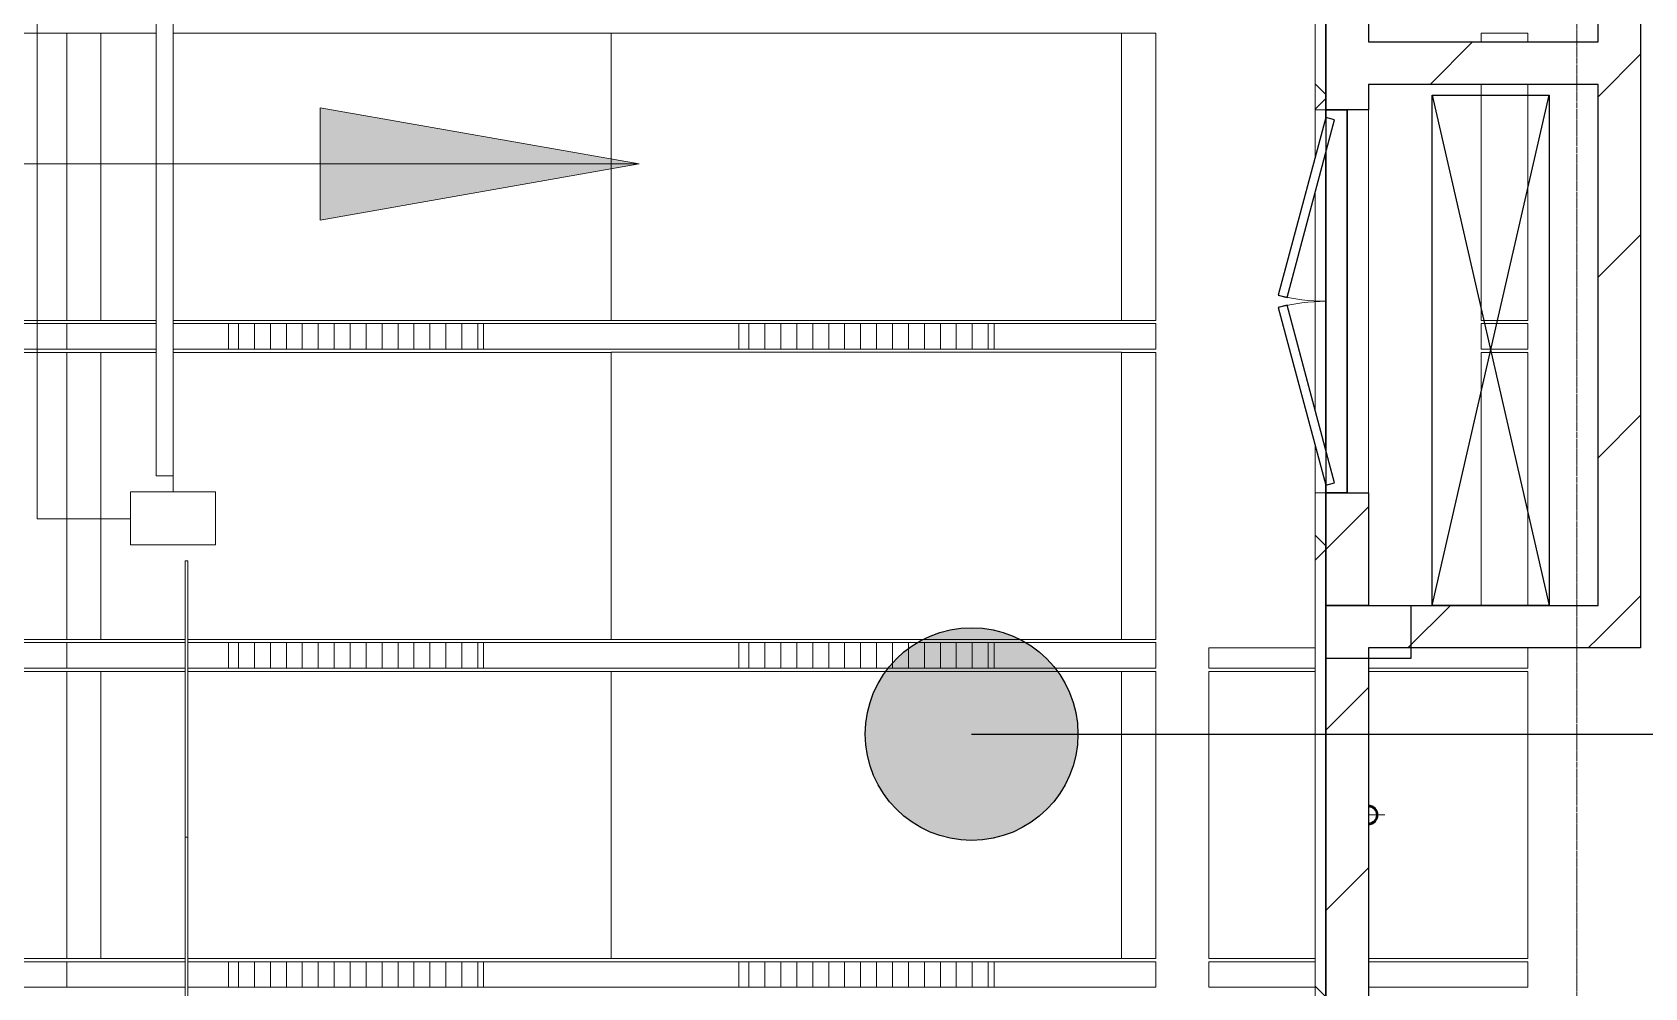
# Model space of a CAD drawing. Header units: millimetres. Extents: x 984 to 425800, y -34355 to 59419.
# Drawn here: x 385219 to 392800, y 29752 to 34244 of the extents above; entities that cross this region are included whole.
import ezdxf

# ---------------------------------------------------------------- set-up
doc = ezdxf.new("R2010")
doc.units = ezdxf.units.MM
doc.linetypes.add('DPA_Grid _ Level 100', pattern=[10, 5.5, -1.6, 1.3, -1.6])
for name, color, linetype, lineweight in [('_ _ A-DETL-OPENING', 1, 'Continuous', 25), ('A-COLS', 5, 'Continuous', 25), ('A-COLS-E', 1, 'Continuous', 9), ('A-COLS-HDLN', 2, 'Continuous', 9), ('A-DETL-GENF', 2, 'Continuous', 35), ('A-DOOR', 3, 'Continuous', 25), ('A-DOOR-E', 2, 'Continuous', 25), ('A-DOOR-HDLN', 2, 'Continuous', 9), ('A-DOOR-OPNG', 2, 'Continuous', 9), ('A-FLOR-E', 2, 'Continuous', 9), ('A-GLAZ-CURT', 2, 'Continuous', 9), ('A-ROOM-IDEN', 3, 'Continuous', 25), ('A-WALL', 5, 'Continuous', 9), ('A-WALL-FNSH', 2, 'Continuous', 9), ('A-WALL-PATT', 1, 'Continuous', 9), ('E-LITE-EQPM', 2, 'Continuous', 9), ('G-ANNO-TEXT', 3, 'Continuous', 9), ('S-GRID', 251, 'Continuous', 9), ('WALL-E', 2, 'Continuous', 9)]:
    doc.layers.add(name, color=color, linetype=linetype, lineweight=lineweight)
pattern_1 = [(45, (1017098.17, 0), (-424.26407, 424.26407), [])]

# ---------------------------------------------------------------- blocks, each defined once
blk = doc.blocks.new('DPA_AC-DB-SW - A22_1800x1350 mm-11431926-4110-01 GROUND LEVEL - REFLECTED CEILING PLAN')
at = {"layer": 'A-DOOR-E'}
for p, q in [((-29.5, 323.9), (-865, 100)), ((-18.4, 282.4), (-29.5, 323.9)), ((29.5, 323.9), (18.4, 282.4)), ((865, 100), (29.5, 323.9)), ((-853.9, 58.5), (-18.4, 282.4)), ((18.4, 282.4), (853.9, 58.5)), ((-900, 100), (-865, 100)), ((900, 100), (-900, 100)), ((-900, 0), (-900, 100)), ((-900, 0), (-900, 100)), ((-865, 100), (-853.9, 58.5)), ((698.9, 100), (-698.9, 100)), ((-698.9, 100), (698.9, 100)), ((698.9, 100), (-698.9, 100)), ((853.9, 58.5), (865, 100)), ((865, 100), (900, 100)), ((900, 0), (900, 100)), ((900, 100), (900, 0)), ((-900, 0), (900, 0)), ((900, 0), (-900, 0)), ((-850, 0), (850, 0)), ((-850, 0), (850, 0))]:
    blk.add_line(p, q, dxfattribs=at)
at = {"layer": 'A-DOOR-OPNG'}
for centre, start, end in [((-865, 100), 0, 15.00391), ((865, 100), 164.99621, 180)]:
    blk.add_arc(centre, 865, start, end, dxfattribs=at)
blk = doc.blocks.new('System Panel - Entrance Glazed 12mm-14709533-4110-01 GROUND LEVEL - REFLECTED CEILING PLAN')
at = {"layer": 'A-GLAZ-CURT'}
for p, q in [((-650, -6), (-650, 6)), ((-650, 6), (650, 6)), ((650, 6), (650, -6)), ((650, -6), (-650, -6))]:
    blk.add_line(p, q, dxfattribs=at)
blk = doc.blocks.new('System Panel - Entrance Glazed 12mm-14709534-4110-01 GROUND LEVEL - REFLECTED CEILING PLAN')
at = {"layer": 'A-GLAZ-CURT'}
for p, q in [((-850, -6), (-850, 6)), ((-850, 6), (450, 6)), ((850, 6), (850, -6)), ((450, -6), (-850, -6))]:
    blk.add_line(p, q, dxfattribs=at)
blk = doc.blocks.new('DPA_Rectangular Tuscan Column - Rectangular Tuscan Column-V72-4110-01 GROUND LEVEL - REFLECTED CEILING PLAN')
at = {"layer": 'A-COLS-HDLN'}
for p, q in [((-125, -150), (-125, 250)), ((-125, 250), (125, 250)), ((125, 250), (125, -150)), ((125, -150), (-125, -150))]:
    blk.add_line(p, q, dxfattribs=at)
blk = doc.blocks.new('DPA_Rectangular - 250 x 400 mm-11978455-4110-01 GROUND LEVEL - REFLECTED CEILING PLAN')
at = {"layer": 'A-COLS-E'}
for p, q in [((-200, -125), (-200, 125)), ((-200, 125), (200, 125)), ((200, 125), (200, -125)), ((200, -125), (-200, -125))]:
    blk.add_line(p, q, dxfattribs=at)
blk = doc.blocks.new('DPA_CP_Metal Ceiling Panel - Vertical Panel Entrance-V162-4110-01 GROUND LEVEL - REFLECTED CEILING PLAN')
at = {"layer": 'A-GLAZ-CURT'}
for p, q in [((-629757.4, 19374.1), (-629757.4, 19254.1)), ((-629757.4, 19374.1), (-628557.4, 19374.1)), ((-629757.4, 19374.1), (-628557.4, 19374.1)), ((-629757.4, 19254.1), (-629757.4, 19374.1)), ((-629757.4, 19374.1), (-629757.4, 19254.1)), ((-628557.4, 19374.1), (-629757.4, 19374.1)), ((-628557.4, 19374.1), (-628557.4, 19254.1)), ((-628557.4, 19374.1), (-628557.4, 19254.1)), ((-628557.4, 19254.1), (-628557.4, 19374.1)), ((-629757.4, 19254.1), (-628557.4, 19254.1)), ((-628557.4, 19254.1), (-629757.4, 19254.1)), ((-629757.4, 19254.1), (-628557.4, 19254.1))]:
    blk.add_line(p, q, dxfattribs=at)
blk = doc.blocks.new('DPA_CP_Metal Ceiling Luminaire - Linear Luminaire Entrance-V163-4110-01 GROUND LEVEL - REFLECTED CEILING PLAN')
at = {"layer": 'A-GLAZ-CURT'}
h = blk.add_hatch(dxfattribs=at)
h.set_pattern_fill('FP_20', color=256, style=0, pattern_type=2)
h.set_pattern_definition([(270, (-627736.53, 17847.804), (-75, -5e-15), [])])
h.paths.add_polyline_path([(-627357.4, 19254.1), (-627357.4, 19374.1), (-628557.4, 19374.1), (-628557.4, 19254.1)])
for p, q in [((-628557.4, 19374.1), (-627357.4, 19374.1)), ((-628557.4, 19254.1), (-628557.4, 19374.1)), ((-628557.4, 19374.1), (-628557.4, 19254.1)), ((-627357.4, 19374.1), (-628557.4, 19374.1)), ((-627357.4, 19374.1), (-627357.4, 19254.1)), ((-627357.4, 19254.1), (-627357.4, 19374.1)), ((-627357.4, 19254.1), (-628557.4, 19254.1)), ((-628557.4, 19254.1), (-627357.4, 19254.1))]:
    blk.add_line(p, q, dxfattribs=at)
blk = doc.blocks.new('DPA_CP_Metal Ceiling Panel - Vertical Panel Entrance-12707632-4110-01 GROUND LEVEL - REFLECTED CEILING PLAN')
at = {"layer": 'A-GLAZ-CURT'}
for p, q in [((-627357.4, 19374.1), (-627357.4, 19254.1)), ((-627357.4, 19374.1), (-626597.4, 19374.1)), ((-627357.4, 19374.1), (-626597.4, 19374.1)), ((-627357.4, 19254.1), (-627357.4, 19374.1)), ((-627357.4, 19374.1), (-627357.4, 19254.1)), ((-626597.4, 19374.1), (-627357.4, 19374.1)), ((-626597.4, 19374.1), (-626597.4, 19254.1)), ((-626597.4, 19374.1), (-626597.4, 19254.1)), ((-626597.4, 19254.1), (-626597.4, 19374.1)), ((-627357.4, 19254.1), (-626597.4, 19254.1)), ((-626597.4, 19254.1), (-627357.4, 19254.1)), ((-627357.4, 19254.1), (-626597.4, 19254.1))]:
    blk.add_line(p, q, dxfattribs=at)
blk = doc.blocks.new('System Panel - DPA-AR_Metal Ceiling Rectangular Panel-12707631-4110-01 GROUND LEVEL - REFLECTED CEILING PLAN')
at = {"layer": 'A-GLAZ-CURT'}
for p, q in [((-631717.4, 19374.1), (-631160.4, 19374.1)), ((-631717.4, 19254.1), (-631717.4, 19374.1)), ((-631717.4, 19374.1), (-631717.4, 19254.1)), ((-631160.4, 19374.1), (-631717.4, 19374.1)), ((-631148.4, 19374.1), (-630957.4, 19374.1)), ((-630957.4, 19374.1), (-631148.4, 19374.1)), ((-630957.4, 19374.1), (-630957.4, 19254.1)), ((-630957.4, 19254.1), (-630957.4, 19374.1)), ((-631160.4, 19254.1), (-631717.4, 19254.1)), ((-631717.4, 19254.1), (-631160.4, 19254.1)), ((-630957.4, 19254.1), (-631148.4, 19254.1)), ((-631148.4, 19254.1), (-630957.4, 19254.1))]:
    blk.add_line(p, q, dxfattribs=at)
blk = doc.blocks.new('System Panel - DPA-AR_Metal Ceiling Rectangular Panel-12707630-4110-01 GROUND LEVEL - REFLECTED CEILING PLAN')
at = {"layer": 'A-GLAZ-CURT'}
for p, q in [((-626757.4, 19389.1), (-626757.4, 20739.1)), ((-626757.4, 20739.1), (-626597.4, 20739.1)), ((-626597.4, 20739.1), (-626757.4, 20739.1)), ((-626757.4, 20739.1), (-626757.4, 19389.1)), ((-626597.4, 20739.1), (-626597.4, 19389.1)), ((-626597.4, 19389.1), (-626597.4, 20739.1)), ((-626597.4, 19389.1), (-626757.4, 19389.1)), ((-626757.4, 19389.1), (-626597.4, 19389.1))]:
    blk.add_line(p, q, dxfattribs=at)
blk = doc.blocks.new('System Panel - DPA-AR_Metal Ceiling Rectangular Panel-V166-4110-01 GROUND LEVEL - REFLECTED CEILING PLAN')
at = {"layer": 'A-GLAZ-CURT'}
for p, q in [((-631557.4, 20889.1), (-631557.4, 22239.1)), ((-631557.4, 22239.1), (-631160.4, 22239.1)), ((-631160.4, 22239.1), (-631557.4, 22239.1)), ((-631557.4, 22239.1), (-631557.4, 20889.1)), ((-631148.4, 22239.1), (-629157.4, 22239.1)), ((-629157.4, 22239.1), (-631148.4, 22239.1)), ((-629157.4, 22239.1), (-629157.4, 20889.1)), ((-629157.4, 20889.1), (-629157.4, 22239.1)), ((-631160.4, 20889.1), (-631557.4, 20889.1)), ((-631557.4, 20889.1), (-631160.4, 20889.1)), ((-629157.4, 20889.1), (-631148.4, 20889.1)), ((-631148.4, 20889.1), (-629157.4, 20889.1))]:
    blk.add_line(p, q, dxfattribs=at)
blk = doc.blocks.new('System Panel - DPA-AR_Metal Ceiling Rectangular Panel-V131-4110-01 GROUND LEVEL - REFLECTED CEILING PLAN')
at = {"layer": 'A-GLAZ-CURT'}
for p, q in [((-679507.4, -14683), (-680857.4, -14683)), ((-680857.4, -14683), (-680857.4, -17083)), ((-680857.4, -17083), (-680857.4, -14683)), ((-680857.4, -14683), (-679507.4, -14683)), ((-679507.4, -17083), (-679507.4, -14683)), ((-679507.4, -14683), (-679507.4, -17083)), ((-680857.4, -17083), (-679507.4, -17083)), ((-679507.4, -17083), (-680857.4, -17083))]:
    blk.add_line(p, q, dxfattribs=at)
blk = doc.blocks.new('System Panel - DPA-AR_Metal Ceiling Rectangular Panel-V167-4110-01 GROUND LEVEL - REFLECTED CEILING PLAN')
at = {"layer": 'A-GLAZ-CURT'}
for p, q in [((-631557.4, 31389.1), (-631557.4, 32739.1)), ((-631557.4, 32739.1), (-631297.4, 32739.1)), ((-631297.4, 32739.1), (-631557.4, 32739.1)), ((-631557.4, 32739.1), (-631557.4, 31389.1)), ((-631217.4, 32739.1), (-629157.4, 32739.1)), ((-629157.4, 32739.1), (-631217.4, 32739.1)), ((-629157.4, 32739.1), (-629157.4, 31389.1)), ((-629157.4, 31389.1), (-629157.4, 32739.1)), ((-631160.4, 31389.1), (-631557.4, 31389.1)), ((-631557.4, 31389.1), (-631160.4, 31389.1)), ((-629157.4, 31389.1), (-631148.4, 31389.1)), ((-631148.4, 31389.1), (-629157.4, 31389.1))]:
    blk.add_line(p, q, dxfattribs=at)
blk = doc.blocks.new('System Panel - DPA-AR_Metal Ceiling Rectangular Panel-V168-4110-01 GROUND LEVEL - REFLECTED CEILING PLAN')
at = {"layer": 'A-GLAZ-CURT'}
for p, q in [((-631717.4, 32874.1), (-631297.4, 32874.1)), ((-631717.4, 32754.1), (-631717.4, 32874.1)), ((-631717.4, 32874.1), (-631717.4, 32754.1)), ((-631297.4, 32874.1), (-631717.4, 32874.1)), ((-631217.4, 32874.1), (-630957.4, 32874.1)), ((-630957.4, 32874.1), (-631217.4, 32874.1)), ((-630957.4, 32874.1), (-630957.4, 32754.1)), ((-630957.4, 32754.1), (-630957.4, 32874.1)), ((-631297.4, 32754.1), (-631717.4, 32754.1)), ((-631717.4, 32754.1), (-631297.4, 32754.1)), ((-630957.4, 32754.1), (-631217.4, 32754.1)), ((-631217.4, 32754.1), (-630957.4, 32754.1))]:
    blk.add_line(p, q, dxfattribs=at)
blk = doc.blocks.new('System Panel - DPA-AR_Metal Ceiling Rectangular Panel-V169-4110-01 GROUND LEVEL - REFLECTED CEILING PLAN')
at = {"layer": 'A-GLAZ-CURT'}
for p, q in [((-631557.4, 32889.1), (-631557.4, 34239.1)), ((-631557.4, 34239.1), (-631297.4, 34239.1)), ((-631297.4, 34239.1), (-631557.4, 34239.1)), ((-631557.4, 34239.1), (-631557.4, 32889.1)), ((-631217.4, 34239.1), (-629157.4, 34239.1)), ((-629157.4, 34239.1), (-631217.4, 34239.1)), ((-629157.4, 34239.1), (-629157.4, 32889.1)), ((-629157.4, 32889.1), (-629157.4, 34239.1)), ((-631297.4, 32889.1), (-631557.4, 32889.1)), ((-631557.4, 32889.1), (-631297.4, 32889.1)), ((-629157.4, 32889.1), (-631217.4, 32889.1)), ((-631217.4, 32889.1), (-629157.4, 32889.1))]:
    blk.add_line(p, q, dxfattribs=at)
blk = doc.blocks.new('System Panel - DPA-AR_Metal Ceiling Rectangular Panel-16088639-4110-01 GROUND LEVEL - REFLECTED CEILING PLAN')
at = {"layer": 'A-GLAZ-CURT'}
for p, q in [((-633165.5, 32889.1), (-633165.5, 34239.1)), ((-633165.5, 34239.1), (-631717.4, 34239.1)), ((-631717.4, 34239.1), (-633165.5, 34239.1)), ((-633165.5, 34239.1), (-633165.5, 32889.1)), ((-631717.4, 34239.1), (-631717.4, 32889.1)), ((-631717.4, 32889.1), (-631717.4, 34239.1)), ((-631717.4, 32889.1), (-633165.5, 32889.1)), ((-633165.5, 32889.1), (-631717.4, 32889.1))]:
    blk.add_line(p, q, dxfattribs=at)
blk = doc.blocks.new('System Panel - DPA-AR_Metal Ceiling Rectangular Panel-16088605-4110-01 GROUND LEVEL - REFLECTED CEILING PLAN')
at = {"layer": 'A-GLAZ-CURT'}
for p, q in [((-633165.5, 35874.1), (-631717.4, 35874.1)), ((-633165.5, 35754.1), (-633165.5, 35874.1)), ((-633165.5, 35874.1), (-633165.5, 35754.1)), ((-631717.4, 35874.1), (-633165.5, 35874.1)), ((-631717.4, 35874.1), (-631717.4, 35754.1)), ((-631717.4, 35754.1), (-631717.4, 35874.1)), ((-631717.4, 35754.1), (-633165.5, 35754.1)), ((-633165.5, 35754.1), (-631717.4, 35754.1))]:
    blk.add_line(p, q, dxfattribs=at)
blk = doc.blocks.new('System Panel - DPA-AR_Metal Ceiling Rectangular Panel-16088657-4110-01 GROUND LEVEL - REFLECTED CEILING PLAN')
at = {"layer": 'A-GLAZ-CURT'}
for p, q in [((-633165.5, 31374.1), (-631717.4, 31374.1)), ((-633165.5, 31254.1), (-633165.5, 31374.1)), ((-633165.5, 31374.1), (-633165.5, 31254.1)), ((-631717.4, 31374.1), (-633165.5, 31374.1)), ((-631717.4, 31374.1), (-631717.4, 31254.1)), ((-631717.4, 31254.1), (-631717.4, 31374.1)), ((-631717.4, 31254.1), (-633165.5, 31254.1)), ((-633165.5, 31254.1), (-631717.4, 31254.1))]:
    blk.add_line(p, q, dxfattribs=at)
blk = doc.blocks.new('System Panel - DPA-AR_Metal Ceiling Rectangular Panel-16088921-4110-01 GROUND LEVEL - REFLECTED CEILING PLAN')
at = {"layer": 'A-GLAZ-CURT'}
for p, q in [((-633165.5, 29889.1), (-633165.5, 31239.1)), ((-633165.5, 31239.1), (-631717.4, 31239.1)), ((-631717.4, 31239.1), (-633165.5, 31239.1)), ((-633165.5, 31239.1), (-633165.5, 29889.1)), ((-631717.4, 31239.1), (-631717.4, 29889.1)), ((-631717.4, 29889.1), (-631717.4, 31239.1)), ((-631717.4, 29889.1), (-633165.5, 29889.1)), ((-633165.5, 29889.1), (-631717.4, 29889.1))]:
    blk.add_line(p, q, dxfattribs=at)
blk = doc.blocks.new('System Panel - DPA-AR_Metal Ceiling Rectangular Panel-V171-4110-01 GROUND LEVEL - REFLECTED CEILING PLAN')
at = {"layer": 'A-GLAZ-CURT'}
for p, q in [((-624847.4, 34239.1), (-625067.4, 34239.1)), ((-625067.4, 34239.1), (-625067.4, 34199)), ((-625067.4, 34199), (-625067.4, 34239.1)), ((-625067.4, 34239.1), (-624847.4, 34239.1)), ((-624847.4, 34199), (-624847.4, 34239.1)), ((-624847.4, 34239.1), (-624847.4, 34199)), ((-625067.4, 33999), (-625067.4, 32889.1)), ((-625067.4, 32889.1), (-625067.4, 33999)), ((-624847.4, 32889.1), (-624847.4, 33999)), ((-624847.4, 33999), (-624847.4, 32889.1)), ((-625067.4, 32889.1), (-624847.4, 32889.1)), ((-624847.4, 32889.1), (-625067.4, 32889.1))]:
    blk.add_line(p, q, dxfattribs=at)
blk = doc.blocks.new('System Panel - DPA-AR_Metal Ceiling Rectangular Panel-V172-4110-01 GROUND LEVEL - REFLECTED CEILING PLAN')
at = {"layer": 'A-GLAZ-CURT'}
for p, q in [((-624847.4, 32739.1), (-625067.4, 32739.1)), ((-625067.4, 32739.1), (-625067.4, 31549)), ((-625067.4, 31549), (-625067.4, 32739.1)), ((-625067.4, 32739.1), (-624847.4, 32739.1)), ((-624847.4, 31549), (-624847.4, 32739.1)), ((-624847.4, 32739.1), (-624847.4, 31549))]:
    blk.add_line(p, q, dxfattribs=at)
blk = doc.blocks.new('DPA_CP_Metal Ceiling Panel - Vertical Panel Entrance-12710700-4110-01 GROUND LEVEL - REFLECTED CEILING PLAN')
at = {"layer": 'A-GLAZ-CURT'}
for p, q in [((-625067.4, 35754.1), (-625067.4, 35874.1)), ((-625067.4, 35874.1), (-624847.4, 35874.1)), ((-624847.4, 35874.1), (-625067.4, 35874.1)), ((-625067.4, 35874.1), (-625067.4, 35754.1)), ((-625067.4, 35754.1), (-625067.4, 35874.1)), ((-625067.4, 35874.1), (-624847.4, 35874.1)), ((-624847.4, 35754.1), (-624847.4, 35874.1)), ((-624847.4, 35754.1), (-624847.4, 35874.1)), ((-624847.4, 35874.1), (-624847.4, 35754.1)), ((-625067.4, 35754.1), (-624847.4, 35754.1)), ((-625067.4, 35754.1), (-624847.4, 35754.1)), ((-624847.4, 35754.1), (-625067.4, 35754.1))]:
    blk.add_line(p, q, dxfattribs=at)
blk = doc.blocks.new('System Panel - DPA-AR_Metal Ceiling Rectangular Panel-12710824-4110-01 GROUND LEVEL - REFLECTED CEILING PLAN')
at = {"layer": 'A-GLAZ-CURT'}
for p, q in [((-625847.4, 31239.1), (-626347.4, 31239.1)), ((-626347.4, 31239.1), (-626347.4, 29889.1)), ((-626347.4, 29889.1), (-626347.4, 31239.1)), ((-626347.4, 31239.1), (-625847.4, 31239.1)), ((-624847.4, 31239.1), (-625597.4, 31239.1)), ((-625597.4, 31239.1), (-624847.4, 31239.1)), ((-624847.4, 29889.1), (-624847.4, 31239.1)), ((-624847.4, 31239.1), (-624847.4, 29889.1)), ((-626347.4, 29889.1), (-625847.4, 29889.1)), ((-625847.4, 29889.1), (-626347.4, 29889.1)), ((-625597.4, 29889.1), (-624847.4, 29889.1)), ((-624847.4, 29889.1), (-625597.4, 29889.1))]:
    blk.add_line(p, q, dxfattribs=at)
blk = doc.blocks.new('System Panel - DPA-AR_Metal Ceiling Rectangular Panel-12710890-4110-01 GROUND LEVEL - REFLECTED CEILING PLAN')
at = {"layer": 'A-GLAZ-CURT'}
for p, q in [((-625847.4, 31349), (-626347.4, 31349)), ((-626347.4, 31349), (-626347.4, 31254.1)), ((-626347.4, 31254.1), (-626347.4, 31349)), ((-626347.4, 31349), (-625847.4, 31349)), ((-625067.4, 31349), (-625397.4, 31349)), ((-625397.4, 31349), (-625067.4, 31349)), ((-624847.4, 31254.1), (-624847.4, 31349)), ((-624847.4, 31349), (-624847.4, 31254.1)), ((-626347.4, 31254.1), (-625847.4, 31254.1)), ((-625847.4, 31254.1), (-626347.4, 31254.1)), ((-625597.4, 31254.1), (-624847.4, 31254.1)), ((-624847.4, 31254.1), (-625597.4, 31254.1))]:
    blk.add_line(p, q, dxfattribs=at)
blk = doc.blocks.new('DPA_CP_Metal Ceiling Panel - Vertical Panel Entrance-12710972-4110-01 GROUND LEVEL - REFLECTED CEILING PLAN')
at = {"layer": 'A-GLAZ-CURT'}
for p, q in [((-626347.4, 29754.1), (-626347.4, 29874.1)), ((-626347.4, 29874.1), (-625847.4, 29874.1)), ((-625847.4, 29874.1), (-626347.4, 29874.1)), ((-626347.4, 29874.1), (-626347.4, 29754.1)), ((-626347.4, 29754.1), (-626347.4, 29874.1)), ((-626347.4, 29874.1), (-625847.4, 29874.1)), ((-625597.4, 29874.1), (-624847.4, 29874.1)), ((-624847.4, 29874.1), (-625597.4, 29874.1)), ((-625597.4, 29874.1), (-624847.4, 29874.1)), ((-624847.4, 29754.1), (-624847.4, 29874.1)), ((-624847.4, 29754.1), (-624847.4, 29874.1)), ((-624847.4, 29874.1), (-624847.4, 29754.1)), ((-626347.4, 29754.1), (-625847.4, 29754.1)), ((-626347.4, 29754.1), (-625847.4, 29754.1)), ((-625847.4, 29754.1), (-626347.4, 29754.1)), ((-625597.4, 29754.1), (-624847.4, 29754.1)), ((-625597.4, 29754.1), (-624847.4, 29754.1)), ((-624847.4, 29754.1), (-625597.4, 29754.1))]:
    blk.add_line(p, q, dxfattribs=at)
blk = doc.blocks.new('D1 - D1-V173-4110-01 GROUND LEVEL - REFLECTED CEILING PLAN')
at = {"layer": 'A-DETL-GENF', "lineweight": 25}
for radius in [45, 40]:
    blk.add_arc((0, 0), radius, 180, 360, dxfattribs=at)
at = {"layer": 'E-LITE-EQPM'}
for p, q in [((-77.5, 0), (77.5, 0)), ((0, 0), (0, -77.5))]:
    blk.add_line(p, q, dxfattribs=at)
blk.add_arc((0, 0), 38, 180, 360, dxfattribs=at)
blk = doc.blocks.new('M_Door-Overhead-Rolling - RS-18925043-4110-01 GROUND LEVEL - REFLECTED CEILING PLAN')
at = {"layer": 'A-DOOR', "lineweight": 9}
for p, q in [((-2150, 180), (2150, 180)), ((-2150, 100), (-2150, 180)), ((2150, 180), (2150, 100)), ((2150, 100), (-2150, 100))]:
    blk.add_line(p, q, dxfattribs=at)
at = {"layer": 'A-DOOR-HDLN'}
for p, q in [((-2353.2, 738.8), (2353.2, 738.8)), ((-2353.2, 300), (-2353.2, 738.8)), ((2353.2, 300), (2353.2, 738.8)), ((-2225, 100), (-2150, 100)), ((2150, 100), (2225, 100))]:
    blk.add_line(p, q, dxfattribs=at)

msp = doc.modelspace()

# ---------------------------------------------------------------- hatches: boundary and pattern name
at = {"layer": 'A-ROOM-IDEN'}
h = msp.add_hatch(color=256, dxfattribs=at)
edge = h.paths.add_edge_path()
edge.add_arc((389635.4, 30944.4), 500, 0, 360)
at = {"layer": 'A-WALL-PATT'}
h = msp.add_hatch(dxfattribs=at)
h.set_pattern_fill('FP_2', color=256, style=0, pattern_type=2)
h.set_pattern_definition(pattern_1)
h.paths.add_polyline_path([(392780.8, 31349), (392780.8, 36984), (392580.8, 36984), (392580.8, 31349)])
h = msp.add_hatch(dxfattribs=at)
h.set_pattern_fill('FP_2', color=256, style=0, pattern_type=2)
h.set_pattern_definition(pattern_1)
h.paths.add_polyline_path([(391300.8, 31549), (391500.8, 31549), (391500.8, 32079), (391300.8, 32079)])
h.paths.add_polyline_path([(391300.8, 33879), (391500.8, 33879), (391500.8, 34479), (391300.8, 34479)])
h.paths.add_polyline_path([(391300.8, 36279), (391500.8, 36279), (391500.8, 36709), (391300.8, 36709), (391300.8, 36369)])
h = msp.add_hatch(dxfattribs=at)
h.set_pattern_fill('FP_7', color=256, style=0, pattern_type=2)
h.set_pattern_definition([(45, (1017098.2, 0), (-1060.66, 1060.66), []), (135, (1017098.2, 0), (-1060.66, -1060.66), [])])
h.paths.add_polyline_path([(391250.8, 17889), (391300.8, 17889), (391300.8, 32079), (391250.8, 32079), (391250.8, 18116)])
h.paths.add_polyline_path([(391300.8, 33879), (391300.8, 34479), (391250.8, 34479), (391250.8, 33879)])
h.paths.add_polyline_path([(391250.8, 36279), (391300.8, 36279), (391300.8, 36369), (391250.8, 36369), (391250.8, 36319)])
h = msp.add_hatch(dxfattribs=at)
h.set_pattern_fill('FP_2', color=256, style=0, pattern_type=2)
h.set_pattern_definition(pattern_1)
h.paths.add_polyline_path([(391500.8, 33999), (392580.8, 33999), (392580.8, 34199), (391500.8, 34199)])
h = msp.add_hatch(dxfattribs=at)
h.set_pattern_fill('FP_2', color=256, style=0, pattern_type=2)
h.set_pattern_definition(pattern_1)
h.paths.add_polyline_path([(391300.8, 29079), (391500.8, 29079), (391500.8, 32079), (391300.8, 32079), (391300.8, 30604.8)])
h = msp.add_hatch(dxfattribs=at)
h.set_pattern_fill('FP_2', color=256, style=0, pattern_type=2)
h.set_pattern_definition(pattern_1)
h.paths.add_polyline_path([(391500.8, 31349), (392580.8, 31349), (392580.8, 31549), (391500.8, 31549)])
at = {"layer": 'G-ANNO-TEXT'}
msp.add_hatch(color=7, dxfattribs=at).paths.add_polyline_path([(388073.1, 33624.8), (386573.1, 33889.3), (386573.1, 33360.3)])

# ---------------------------------------------------------------- linework, layer by layer
at = {"layer": '_ _ A-DETL-OPENING'}
for p, q in [((391800.8, 31549), (391800.8, 33949)), ((391800.8, 33949), (392350.8, 33949)), ((391800.8, 31549), (392350.8, 33949)), ((391800.8, 33949), (392350.8, 31549)), ((392350.8, 33949), (392350.8, 31549)), ((392350.8, 31549), (391800.8, 31549))]:
    msp.add_line(p, q, dxfattribs=at)
at = {"layer": 'A-COLS'}
for p, q in [((391300.8, 31549), (391700.8, 31549)), ((391300.8, 31299), (391300.8, 31549)), ((391700.8, 31549), (391700.8, 31299)), ((391700.8, 31299), (391300.8, 31299))]:
    msp.add_line(p, q, dxfattribs=at)
at = {"layer": 'A-FLOR-E'}
for p, q in [((392030.8, 33949), (391800.8, 33949)), ((391800.8, 33949), (391800.8, 31549)), ((391800.8, 33949), (392030.8, 33949)), ((391800.8, 31549), (391800.8, 33949)), ((392350.8, 33949), (392250.8, 33949)), ((392250.8, 33949), (392350.8, 33949)), ((392350.8, 31549), (392350.8, 33949)), ((392350.8, 33949), (392350.8, 31549)), ((391800.8, 31549), (392030.8, 31549)), ((392030.8, 31549), (391800.8, 31549)), ((392250.8, 31549), (392350.8, 31549)), ((392350.8, 31549), (392250.8, 31549))]:
    msp.add_line(p, q, dxfattribs=at)
at = {"layer": 'A-ROOM-IDEN'}
msp.add_line((389635.4, 30944.4), (401432.7, 30944.4), dxfattribs=at)
msp.add_circle((389635.4, 30944.4), 500, dxfattribs=at)
at = {"layer": 'A-WALL', "color": 7, "lineweight": 25}
for p, q in [((392780.8, 36984), (392780.8, 31349)), ((392580.8, 34199), (392580.8, 36759)), ((391300.8, 34479), (391300.8, 33879)), ((391300.8, 33879), (391300.8, 34479)), ((391500.8, 34479), (391500.8, 34199)), ((391500.8, 34199), (392580.8, 34199)), ((392580.8, 33999), (391500.8, 33999)), ((391500.8, 33999), (391500.8, 33879)), ((392580.8, 31549), (392580.8, 33999)), ((391400.8, 33879), (391300.8, 33879)), ((391500.8, 33879), (391400.8, 33879)), ((391300.8, 32079), (391300.8, 31549)), ((391300.8, 32079), (391500.8, 32079)), ((391300.8, 29079), (391300.8, 32079)), ((391300.8, 32079), (391400.8, 32079)), ((391300.8, 31549), (391300.8, 32079)), ((391400.8, 32079), (391500.8, 32079)), ((391500.8, 32079), (391500.8, 31549)), ((391500.8, 32079), (391500.8, 31549)), ((391300.8, 31549), (391300.8, 29079)), ((391400.8, 31549), (391300.8, 31549)), ((391500.8, 31549), (391400.8, 31549)), ((391500.8, 31549), (392580.8, 31549)), ((392580.8, 31349), (391500.8, 31349)), ((391500.8, 31349), (391500.8, 29079)), ((392780.8, 31349), (392580.8, 31349))]:
    msp.add_line(p, q, dxfattribs=at)
at = {"layer": 'A-WALL-FNSH', "color": 250}
for p, q in [((391250.8, 33879), (391250.8, 34479)), ((391300.8, 33879), (391250.8, 33879)), ((391250.8, 17889), (391250.8, 32079)), ((391250.8, 32079), (391300.8, 32079))]:
    msp.add_line(p, q, dxfattribs=at)
at = {"layer": 'G-ANNO-TEXT', "color": 250}
for p, q in [((388073.1, 33624.8), (386573.1, 33889.3)), ((386573.1, 33889.3), (386573.1, 33360.3)), ((388073.1, 33624.8), (373568.3, 33624.8)), ((386573.1, 33360.3), (388073.1, 33624.8))]:
    msp.add_line(p, q, dxfattribs=at)
at = {"layer": 'S-GRID', "linetype": 'DPA_Grid _ Level 100'}
msp.add_line((392480.8, -30742.3), (392480.8, 54919.2), dxfattribs=at)
at = {"layer": 'WALL-E'}
for p, q in [((391300.8, 33949), (391300.8, 33844)), ((391500.8, 31549), (391500.8, 33949)), ((391800.8, 33949), (391800.8, 31549)), ((391800.8, 31549), (391800.8, 33949)), ((391800.8, 33949), (391800.8, 31549)), ((391800.8, 31549), (391800.8, 33949)), ((391250.8, 33879), (391250.8, 33657.5)), ((391300.8, 33879), (391250.8, 33879)), ((391300.8, 33879), (391500.8, 33879)), ((391500.8, 32079), (391500.8, 33879)), ((391300.8, 33677.9), (391300.8, 32280.1)), ((391250.8, 33491.4), (391250.8, 32466.7)), ((391250.8, 32300.6), (391250.8, 32079)), ((391300.8, 32079), (391250.8, 32079)), ((391300.8, 32114), (391300.8, 31549)), ((391300.8, 32079), (391500.8, 32079)), ((391300.8, 32079), (391300.8, 31549)), ((391300.8, 32079), (391500.8, 32079)), ((391500.8, 31549), (391500.8, 32079)), ((391800.8, 31549), (392030.8, 31549)), ((392030.8, 31549), (391800.8, 31549)), ((391800.8, 31549), (392030.8, 31549)), ((392030.8, 31549), (391800.8, 31549)), ((392250.8, 31549), (392350.8, 31549)), ((392350.8, 31549), (392250.8, 31549)), ((392250.8, 31549), (392350.8, 31549)), ((392350.8, 31549), (392250.8, 31549))]:
    msp.add_line(p, q, dxfattribs=at)

# ---------------------------------------------------------------- block references
at = {"layer": 'A-COLS-E'}
msp.add_blockref('DPA_Rectangular - 250 x 400 mm-11978455-4110-01 GROUND LEVEL - REFLECTED CEILING PLAN', (385880.8, 31959), dxfattribs=at)
at = {"layer": 'A-COLS-HDLN', "rotation": 269.9999999999994}
msp.add_blockref('DPA_Rectangular Tuscan Column - Rectangular Tuscan Column-V72-4110-01 GROUND LEVEL - REFLECTED CEILING PLAN', (385830.8, 31959), dxfattribs=at)
at = {"layer": 'A-DOOR-E', "rotation": 90}
for name, p in [('M_Door-Overhead-Rolling - RS-18925043-4110-01 GROUND LEVEL - REFLECTED CEILING PLAN', (385980.8, 34309)), ('DPA_AC-DB-SW - A22_1800x1350 mm-11431926-4110-01 GROUND LEVEL - REFLECTED CEILING PLAN', (391400.8, 32979))]:
    msp.add_blockref(name, p, dxfattribs=at)
at = {"layer": 'A-GLAZ-CURT'}
for name, p in [('System Panel - DPA-AR_Metal Ceiling Rectangular Panel-16088639-4110-01 GROUND LEVEL - REFLECTED CEILING PLAN', (1017098.2, 0)), ('System Panel - DPA-AR_Metal Ceiling Rectangular Panel-12707630-4110-01 GROUND LEVEL - REFLECTED CEILING PLAN', (1012138.2, 13500)), ('System Panel - DPA-AR_Metal Ceiling Rectangular Panel-V169-4110-01 GROUND LEVEL - REFLECTED CEILING PLAN', (1017098.2, 0)), ('System Panel - DPA-AR_Metal Ceiling Rectangular Panel-12707630-4110-01 GROUND LEVEL - REFLECTED CEILING PLAN', (1017098.2, 13500)), ('System Panel - DPA-AR_Metal Ceiling Rectangular Panel-V171-4110-01 GROUND LEVEL - REFLECTED CEILING PLAN', (1017098.2, 0)), ('System Panel - DPA-AR_Metal Ceiling Rectangular Panel-16088605-4110-01 GROUND LEVEL - REFLECTED CEILING PLAN', (1017098.2, -3000)), ('System Panel - DPA-AR_Metal Ceiling Rectangular Panel-V168-4110-01 GROUND LEVEL - REFLECTED CEILING PLAN', (1017098.2, 0)), ('DPA_CP_Metal Ceiling Luminaire - Linear Luminaire Entrance-V163-4110-01 GROUND LEVEL - REFLECTED CEILING PLAN', (1014698.2, 13500)), ('DPA_CP_Metal Ceiling Panel - Vertical Panel Entrance-V162-4110-01 GROUND LEVEL - REFLECTED CEILING PLAN', (1017098.2, 13500)), ('DPA_CP_Metal Ceiling Luminaire - Linear Luminaire Entrance-V163-4110-01 GROUND LEVEL - REFLECTED CEILING PLAN', (1017098.2, 13500)), ('DPA_CP_Metal Ceiling Panel - Vertical Panel Entrance-12707632-4110-01 GROUND LEVEL - REFLECTED CEILING PLAN', (1017098.2, 13500)), ('DPA_CP_Metal Ceiling Panel - Vertical Panel Entrance-12710700-4110-01 GROUND LEVEL - REFLECTED CEILING PLAN', (1017098.2, -3000)), ('System Panel - DPA-AR_Metal Ceiling Rectangular Panel-16088639-4110-01 GROUND LEVEL - REFLECTED CEILING PLAN', (1017098.2, -1500)), ('System Panel - DPA-AR_Metal Ceiling Rectangular Panel-12707630-4110-01 GROUND LEVEL - REFLECTED CEILING PLAN', (1012138.2, 12000)), ('System Panel - DPA-AR_Metal Ceiling Rectangular Panel-V167-4110-01 GROUND LEVEL - REFLECTED CEILING PLAN', (1017098.2, 0)), ('System Panel - DPA-AR_Metal Ceiling Rectangular Panel-12707630-4110-01 GROUND LEVEL - REFLECTED CEILING PLAN', (1017098.2, 12000)), ('System Panel - DPA-AR_Metal Ceiling Rectangular Panel-V172-4110-01 GROUND LEVEL - REFLECTED CEILING PLAN', (1017098.2, 0)), ('System Panel - DPA-AR_Metal Ceiling Rectangular Panel-16088657-4110-01 GROUND LEVEL - REFLECTED CEILING PLAN', (1017098.2, 0)), ('System Panel - DPA-AR_Metal Ceiling Rectangular Panel-12707631-4110-01 GROUND LEVEL - REFLECTED CEILING PLAN', (1017098.2, 12000)), ('DPA_CP_Metal Ceiling Luminaire - Linear Luminaire Entrance-V163-4110-01 GROUND LEVEL - REFLECTED CEILING PLAN', (1014698.2, 12000)), ('DPA_CP_Metal Ceiling Panel - Vertical Panel Entrance-V162-4110-01 GROUND LEVEL - REFLECTED CEILING PLAN', (1017098.2, 12000)), ('DPA_CP_Metal Ceiling Luminaire - Linear Luminaire Entrance-V163-4110-01 GROUND LEVEL - REFLECTED CEILING PLAN', (1017098.2, 12000)), ('DPA_CP_Metal Ceiling Panel - Vertical Panel Entrance-12707632-4110-01 GROUND LEVEL - REFLECTED CEILING PLAN', (1017098.2, 12000)), ('System Panel - DPA-AR_Metal Ceiling Rectangular Panel-12710890-4110-01 GROUND LEVEL - REFLECTED CEILING PLAN', (1017098.2, 0)), ('System Panel - DPA-AR_Metal Ceiling Rectangular Panel-16088921-4110-01 GROUND LEVEL - REFLECTED CEILING PLAN', (1017098.2, 0)), ('System Panel - DPA-AR_Metal Ceiling Rectangular Panel-12707630-4110-01 GROUND LEVEL - REFLECTED CEILING PLAN', (1012138.2, 10500)), ('System Panel - DPA-AR_Metal Ceiling Rectangular Panel-V166-4110-01 GROUND LEVEL - REFLECTED CEILING PLAN', (1017098.2, 9000)), ('System Panel - DPA-AR_Metal Ceiling Rectangular Panel-12707630-4110-01 GROUND LEVEL - REFLECTED CEILING PLAN', (1017098.2, 10500)), ('System Panel - DPA-AR_Metal Ceiling Rectangular Panel-12710824-4110-01 GROUND LEVEL - REFLECTED CEILING PLAN', (1017098.2, 0)), ('System Panel - DPA-AR_Metal Ceiling Rectangular Panel-16088657-4110-01 GROUND LEVEL - REFLECTED CEILING PLAN', (1017098.2, -1500)), ('System Panel - DPA-AR_Metal Ceiling Rectangular Panel-12707631-4110-01 GROUND LEVEL - REFLECTED CEILING PLAN', (1017098.2, 10500)), ('DPA_CP_Metal Ceiling Luminaire - Linear Luminaire Entrance-V163-4110-01 GROUND LEVEL - REFLECTED CEILING PLAN', (1014698.2, 10500)), ('DPA_CP_Metal Ceiling Panel - Vertical Panel Entrance-V162-4110-01 GROUND LEVEL - REFLECTED CEILING PLAN', (1017098.2, 10500)), ('DPA_CP_Metal Ceiling Luminaire - Linear Luminaire Entrance-V163-4110-01 GROUND LEVEL - REFLECTED CEILING PLAN', (1017098.2, 10500)), ('DPA_CP_Metal Ceiling Panel - Vertical Panel Entrance-12707632-4110-01 GROUND LEVEL - REFLECTED CEILING PLAN', (1017098.2, 10500)), ('DPA_CP_Metal Ceiling Panel - Vertical Panel Entrance-12710972-4110-01 GROUND LEVEL - REFLECTED CEILING PLAN', (1017098.2, 0))]:
    msp.add_blockref(name, p, dxfattribs=at)
at = {"layer": 'A-GLAZ-CURT', "extrusion": (0, 0, -1), "rotation": 269.9999999999996}
for p in [(-373257.8, -646618.2), (-373257.8, -648118.2), (-373257.8, -649618.2)]:
    msp.add_blockref('System Panel - DPA-AR_Metal Ceiling Rectangular Panel-V131-4110-01 GROUND LEVEL - REFLECTED CEILING PLAN', p, dxfattribs=at)
at = {"layer": 'A-GLAZ-CURT', "rotation": 270}
for name, p in [('System Panel - Entrance Glazed 12mm-14709533-4110-01 GROUND LEVEL - REFLECTED CEILING PLAN', (385943.8, 31109)), ('System Panel - Entrance Glazed 12mm-14709534-4110-01 GROUND LEVEL - REFLECTED CEILING PLAN', (385943.8, 29609))]:
    msp.add_blockref(name, p, dxfattribs=at)
at = {"layer": 'E-LITE-EQPM', "rotation": 89.99999999999987}
msp.add_blockref('D1 - D1-V173-4110-01 GROUND LEVEL - REFLECTED CEILING PLAN', (391500.8, 30564), dxfattribs=at)

doc.saveas('drawing.dxf')
